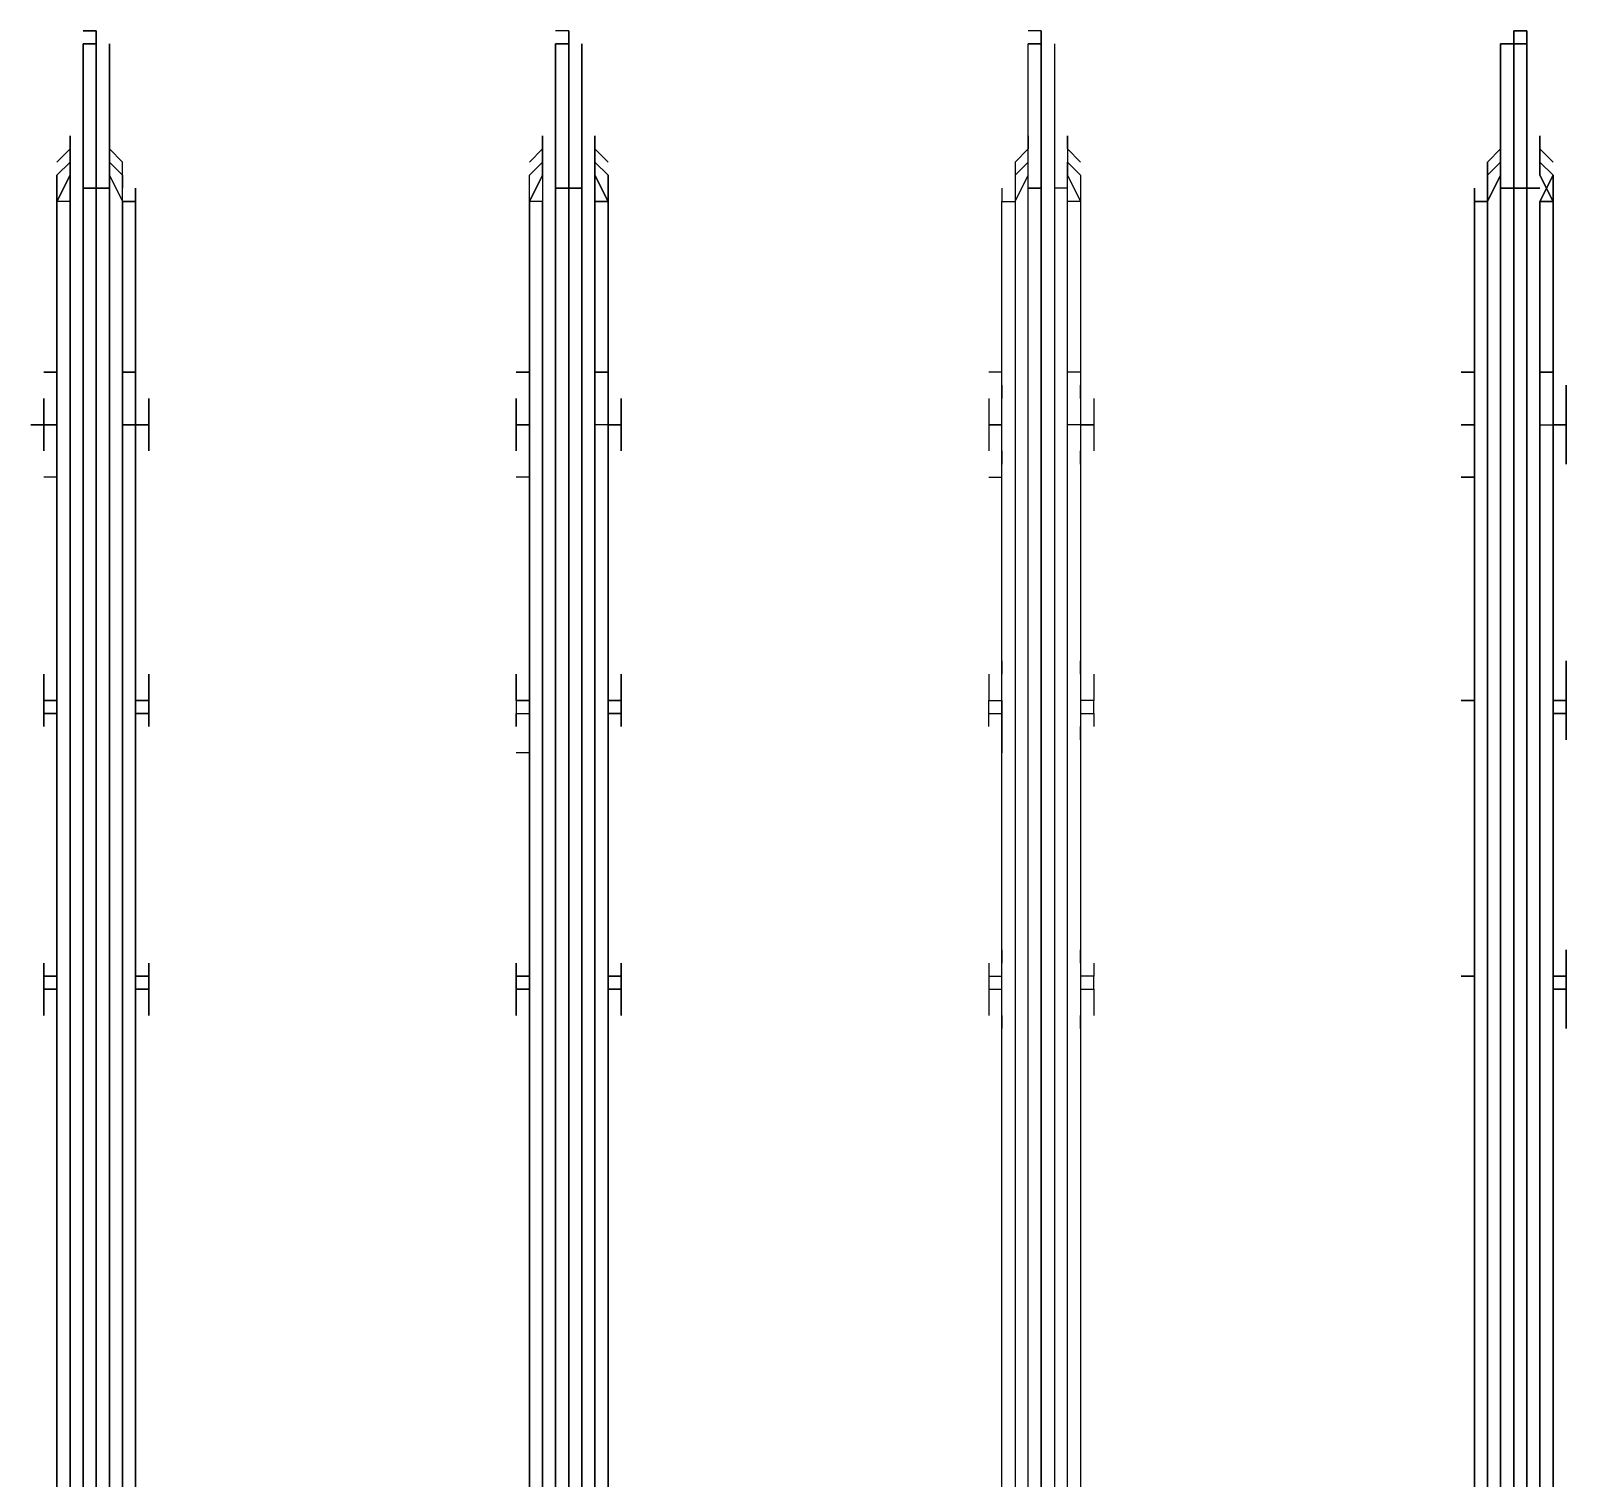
# Model space of a CAD drawing. Header units: metres. Extents: x 531759 to 532310, y 2674774 to 2675087.
# Drawn here: x 532124.0543 to 532124.2162, y 2674977.8064 to 2674977.9589 of the extents above; entities that cross this region are included whole.
import ezdxf

# ---------------------------------------------------------------- set-up
doc = ezdxf.new("R2010")
doc.units = ezdxf.units.M
doc.header["$MEASUREMENT"] = 0
doc.layers.add('IDT', color=7, linetype='Continuous')

# ---------------------------------------------------------------- blocks, each defined once
blk = doc.blocks.new('IDT')
at = {"layer": 'IDT', "color": 0, "lineweight": 25}
for p, q in [((13.89251, 9.81796), (13.89251, 10.01575)), ((13.89251, 10.01575), (13.89251, 9.81796)), ((13.89389, 9.81796), (13.89389, 10.01575)), ((13.89389, 10.01575), (13.89389, 9.81796)), ((13.89527, 10.01575), (13.89527, 9.81658)), ((13.89527, 9.81658), (13.89527, 10.01575)), ((13.89527, 9.81658), (13.89527, 10.01575)), ((13.89527, 10.01575), (13.89527, 9.81658)), ((13.89666, 10.01575), (13.89666, 9.81658)), ((13.89666, 9.81658), (13.89666, 10.01575)), ((13.89804, 9.81658), (13.89804, 10.01575)), ((13.89804, 10.01575), (13.89804, 9.81658)), ((13.89942, 9.81796), (13.89942, 10.01575)), ((13.89942, 10.01575), (13.89942, 9.81796)), ((13.9008, 10.01575), (13.9008, 9.81796)), ((13.9008, 9.81796), (13.9008, 10.01575)), ((13.9423, 9.81796), (13.9423, 10.01575)), ((13.94368, 10.01575), (13.94368, 9.81796)), ((13.94507, 9.81658), (13.94507, 10.01575)), ((13.94645, 10.01575), (13.94645, 9.81658)), ((13.94645, 9.81658), (13.94645, 10.01575)), ((13.94783, 10.01575), (13.94783, 9.81658)), ((13.94921, 9.81796), (13.94921, 10.01575)), ((13.9506, 10.01575), (13.9506, 9.81796)), ((13.99209, 9.81796), (13.99209, 10.01575)), ((13.99209, 10.01575), (13.99209, 9.81796)), ((13.99348, 9.81796), (13.99348, 10.01575)), ((13.99348, 10.01575), (13.99348, 9.81796)), ((13.99486, 9.81658), (13.99486, 10.01575)), ((13.99486, 10.01575), (13.99486, 9.81658)), ((13.99624, 10.01575), (13.99624, 9.81658)), ((13.99624, 9.81658), (13.99624, 10.01575)), ((13.99624, 10.01575), (13.99624, 9.81658)), ((13.99624, 9.81658), (13.99624, 10.01575)), ((13.99763, 9.81658), (13.99763, 10.01575)), ((13.99763, 10.01575), (13.99763, 9.81658)), ((13.99901, 9.81796), (13.99901, 10.01575)), ((13.99901, 10.01575), (13.99901, 9.81796)), ((14.00039, 10.01575), (14.00039, 9.81796)), ((14.00039, 9.81796), (14.00039, 10.01575)), ((14.04189, 9.81796), (14.04189, 10.01575)), ((14.04189, 10.01575), (14.04189, 9.81796)), ((14.04189, 9.81796), (14.04189, 10.01575)), ((14.04327, 10.01575), (14.04327, 9.81796)), ((14.04327, 9.81796), (14.04327, 10.01575)), ((14.04327, 10.01575), (14.04327, 9.81796)), ((14.04465, 9.81658), (14.04465, 10.01575)), ((14.04465, 10.01575), (14.04465, 9.81658)), ((14.04465, 9.81658), (14.04465, 10.01575)), ((14.04604, 10.01575), (14.04604, 9.81658)), ((14.04604, 9.81658), (14.04604, 10.01575)), ((14.04604, 10.01575), (14.04604, 9.81658)), ((14.04604, 9.81658), (14.04604, 10.01575)), ((14.04604, 10.01575), (14.04604, 9.81658)), ((14.04604, 9.81658), (14.04604, 10.01575)), ((14.04742, 10.01575), (14.04742, 9.81658)), ((14.04742, 9.81658), (14.04742, 10.01575)), ((14.04742, 10.01575), (14.04742, 9.81658)), ((14.0488, 9.81796), (14.0488, 10.01575)), ((14.0488, 10.01575), (14.0488, 9.81796)), ((14.0488, 9.81796), (14.0488, 10.01575)), ((14.05018, 10.01575), (14.05018, 9.81796)), ((14.05018, 9.81796), (14.05018, 10.01575)), ((14.05018, 10.01575), (14.05018, 9.81796)), ((14.04189, 9.81796), (14.04189, 10.01022)), ((14.04327, 10.01022), (14.04327, 9.81796)), ((14.04465, 9.81658), (14.04465, 10.01022)), ((14.04604, 10.01022), (14.04604, 9.81658)), ((14.04604, 9.81658), (14.04604, 10.01022)), ((14.04742, 10.01022), (14.04742, 9.81658)), ((14.0488, 10.01022), (14.0488, 9.81796)), ((14.05018, 9.81796), (14.05018, 10.01022)), ((13.89112, 9.90372), (13.89112, 9.9051)), ((13.89112, 9.9051), (13.89112, 9.90372)), ((13.89251, 9.9051), (13.89251, 9.90095)), ((13.89251, 9.89957), (13.89251, 9.9051)), ((13.9008, 9.89957), (13.9008, 9.9051)), ((13.9008, 9.9051), (13.9008, 9.90372)), ((13.9008, 9.90372), (13.9008, 9.9051)), ((13.9008, 9.9051), (13.9008, 9.90095)), ((13.9423, 9.89957), (13.9423, 9.9051)), ((13.9423, 9.9051), (13.9423, 9.90372)), ((13.9506, 9.90372), (13.9506, 9.9051)), ((13.9506, 9.9051), (13.9506, 9.90095)), ((13.99209, 9.90372), (13.99209, 9.9051)), ((13.99209, 9.9051), (13.99209, 9.90372)), ((13.99209, 9.90095), (13.99209, 9.9051)), ((13.99209, 9.9051), (13.99209, 9.90095)), ((14.00039, 9.9051), (14.00039, 9.90372)), ((14.00039, 9.90372), (14.00039, 9.9051)), ((14.00039, 9.89957), (14.00039, 9.9051)), ((14.00039, 9.9051), (14.00039, 9.90095)), ((14.04189, 9.9051), (14.04189, 9.90095)), ((14.04189, 9.89957), (14.04189, 9.9051)), ((14.04189, 9.9051), (14.04189, 9.90095)), ((14.04189, 9.90095), (14.04189, 9.9051)), ((14.04189, 9.9051), (14.04189, 9.90372)), ((14.04189, 9.90372), (14.04189, 9.9051)), ((14.04189, 9.9051), (14.04189, 9.90372)), ((14.04189, 9.90372), (14.04189, 9.9051)), ((14.05018, 9.9051), (14.05018, 9.90372)), ((14.05018, 9.90372), (14.05018, 9.9051)), ((14.05018, 9.9051), (14.05018, 9.90095)), ((14.05018, 9.90095), (14.05018, 9.9051)), ((14.05018, 9.89957), (14.05018, 9.9051)), ((14.05018, 9.9051), (14.05018, 9.90372)), ((14.05018, 9.90372), (14.05018, 9.9051)), ((14.05018, 9.9051), (14.05018, 9.90095)), ((13.89112, 9.90372), (13.89112, 9.90095)), ((13.89112, 9.90095), (13.89112, 9.90372)), ((13.9008, 9.90095), (13.9008, 9.90372)), ((13.9008, 9.90372), (13.9008, 9.90095)), ((13.94092, 9.90095), (13.94092, 9.90372)), ((13.95198, 9.90095), (13.95198, 9.90372)), ((13.99071, 9.90372), (13.99071, 9.90095)), ((13.99071, 9.90095), (13.99071, 9.90372)), ((14.00177, 9.90095), (14.00177, 9.90372)), ((14.00177, 9.90372), (14.00177, 9.90095)), ((14.0405, 9.90372), (14.0405, 9.90095)), ((14.0405, 9.90095), (14.0405, 9.90372)), ((14.0405, 9.90372), (14.0405, 9.90095)), ((14.0405, 9.90095), (14.0405, 9.90372)), ((14.05157, 9.90095), (14.05157, 9.90372)), ((14.05157, 9.90372), (14.05157, 9.90095)), ((14.05157, 9.90095), (14.05157, 9.90372)), ((14.05157, 9.90372), (14.05157, 9.90095)), ((13.89251, 9.90095), (13.89112, 9.90095)), ((13.89112, 9.90095), (13.89112, 9.89957)), ((13.89112, 9.89957), (13.89112, 9.90095)), ((13.89112, 9.90095), (13.89251, 9.90095)), ((13.89251, 9.90095), (13.89251, 9.89957)), ((13.9008, 9.90095), (13.9008, 9.89957)), ((13.9008, 9.90095), (13.9008, 9.89957)), ((13.9008, 9.89957), (13.9008, 9.90095)), ((13.9423, 9.90095), (13.94092, 9.90095)), ((13.94092, 9.90095), (13.94092, 9.89957)), ((13.9506, 9.90095), (13.9506, 9.89957)), ((13.95198, 9.90095), (13.9506, 9.90095)), ((13.95198, 9.89957), (13.95198, 9.90095)), ((13.99209, 9.90095), (13.99071, 9.90095)), ((13.99071, 9.90095), (13.99071, 9.89957)), ((13.99071, 9.89957), (13.99071, 9.90095)), ((13.99071, 9.90095), (13.99209, 9.90095)), ((13.99209, 9.89957), (13.99209, 9.90095)), ((13.99209, 9.90095), (13.99209, 9.89542)), ((14.00177, 9.90095), (14.00039, 9.90095)), ((14.00039, 9.90095), (14.00039, 9.89957)), ((14.00039, 9.90095), (14.00177, 9.90095)), ((14.00177, 9.90095), (14.00177, 9.89957)), ((14.00177, 9.89957), (14.00177, 9.90095)), ((14.04189, 9.90095), (14.0405, 9.90095)), ((14.0405, 9.90095), (14.0405, 9.89957)), ((14.0405, 9.89957), (14.0405, 9.90095)), ((14.0405, 9.90095), (14.04189, 9.90095)), ((14.0405, 9.89957), (14.0405, 9.90095)), ((14.0405, 9.90095), (14.04189, 9.90095)), ((14.0405, 9.89957), (14.0405, 9.90095)), ((14.0405, 9.90095), (14.04189, 9.90095)), ((14.04189, 9.90095), (14.04189, 9.89957)), ((14.04189, 9.90095), (14.04189, 9.89542)), ((14.04189, 9.89542), (14.04189, 9.90095)), ((14.05018, 9.90095), (14.05018, 9.89957)), ((14.05018, 9.89957), (14.05018, 9.90095)), ((14.05018, 9.90095), (14.05157, 9.90095)), ((14.05018, 9.90095), (14.05018, 9.89957)), ((14.05157, 9.90095), (14.05018, 9.90095)), ((14.05018, 9.90095), (14.05157, 9.90095)), ((14.05157, 9.90095), (14.05018, 9.90095)), ((14.05157, 9.90095), (14.05157, 9.89957)), ((14.05157, 9.89957), (14.05157, 9.90095)), ((14.05157, 9.90095), (14.05157, 9.89957)), ((14.05157, 9.89957), (14.05157, 9.90095)), ((13.89251, 9.89957), (13.89112, 9.89957)), ((13.89112, 9.89957), (13.89112, 9.89819)), ((13.89112, 9.89819), (13.89112, 9.89957)), ((13.89112, 9.89957), (13.89251, 9.89957)), ((13.89251, 9.89957), (13.89251, 9.89542)), ((13.89251, 9.89542), (13.89251, 9.89957)), ((13.9008, 9.89957), (13.9008, 9.89542)), ((13.9008, 9.89542), (13.9008, 9.89957)), ((13.9008, 9.89957), (13.90219, 9.89957)), ((13.90219, 9.89957), (13.9008, 9.89957)), ((13.9008, 9.89957), (13.9008, 9.89819)), ((13.9008, 9.89819), (13.9008, 9.89957)), ((13.9008, 9.89957), (13.90219, 9.89957)), ((13.94092, 9.89819), (13.94092, 9.89957)), ((13.94092, 9.89957), (13.9423, 9.89957)), ((13.9423, 9.89542), (13.9423, 9.89957)), ((13.9506, 9.89957), (13.9506, 9.89542)), ((13.95198, 9.89957), (13.9506, 9.89957)), ((13.95198, 9.89819), (13.95198, 9.89957)), ((13.99209, 9.89957), (13.99071, 9.89957)), ((13.99071, 9.89957), (13.99071, 9.89819)), ((13.99071, 9.89819), (13.99071, 9.89957)), ((13.99071, 9.89957), (13.99209, 9.89957)), ((13.99209, 9.89542), (13.99209, 9.89957)), ((14.00177, 9.89957), (14.00039, 9.89957)), ((14.00039, 9.89957), (14.00039, 9.89542)), ((14.00039, 9.89542), (14.00039, 9.89957)), ((14.00039, 9.89957), (14.00177, 9.89957)), ((14.00039, 9.89957), (14.00177, 9.89957)), ((14.00177, 9.89957), (14.00039, 9.89957)), ((14.00177, 9.89957), (14.00177, 9.89819)), ((14.00177, 9.89819), (14.00177, 9.89957)), ((14.04189, 9.89957), (14.0405, 9.89957)), ((14.0405, 9.89957), (14.0405, 9.89819)), ((14.0405, 9.89819), (14.0405, 9.89957)), ((14.0405, 9.89957), (14.04189, 9.89957)), ((14.04189, 9.89957), (14.0405, 9.89957)), ((14.0405, 9.89957), (14.0405, 9.89819)), ((14.0405, 9.89819), (14.0405, 9.89957)), ((14.0405, 9.89957), (14.04189, 9.89957)), ((14.04189, 9.89957), (14.04189, 9.89542)), ((14.04189, 9.89542), (14.04189, 9.89957)), ((14.05018, 9.89957), (14.05157, 9.89957)), ((14.05157, 9.89957), (14.05018, 9.89957)), ((14.05018, 9.89957), (14.05018, 9.89542)), ((14.05018, 9.89542), (14.05018, 9.89957)), ((14.05018, 9.89957), (14.05018, 9.89542)), ((14.05018, 9.89542), (14.05018, 9.89957)), ((14.05157, 9.89957), (14.05018, 9.89957)), ((14.05157, 9.89957), (14.05018, 9.89957)), ((14.05018, 9.89957), (14.05157, 9.89957)), ((14.05157, 9.89957), (14.05018, 9.89957)), ((14.05018, 9.89957), (14.05157, 9.89957)), ((14.05157, 9.89957), (14.05157, 9.89819)), ((14.05157, 9.89819), (14.05157, 9.89957)), ((14.05157, 9.89957), (14.05157, 9.89819)), ((14.05157, 9.89819), (14.05157, 9.89957)), ((13.89112, 9.89819), (13.89112, 9.8968)), ((13.89112, 9.8968), (13.89112, 9.89819)), ((13.9008, 9.89819), (13.9008, 9.8968)), ((13.9008, 9.8968), (13.9008, 9.89819)), ((13.9423, 9.89819), (13.9423, 9.8968)), ((13.9506, 9.8968), (13.9506, 9.89819)), ((13.99209, 9.8968), (13.99209, 9.89819)), ((13.99209, 9.89819), (13.99209, 9.8968)), ((14.00039, 9.89819), (14.00039, 9.8968)), ((14.00039, 9.8968), (14.00039, 9.89819)), ((14.04189, 9.8968), (14.04189, 9.89819)), ((14.04189, 9.89819), (14.04189, 9.8968)), ((14.04189, 9.8968), (14.04189, 9.89819)), ((14.04189, 9.89819), (14.04189, 9.8968)), ((14.05018, 9.89819), (14.05018, 9.8968)), ((14.05018, 9.8968), (14.05018, 9.89819)), ((14.05018, 9.89819), (14.05018, 9.8968)), ((14.05018, 9.8968), (14.05018, 9.89819)), ((13.89251, 9.87606), (13.89251, 9.87191)), ((13.89251, 9.87191), (13.89251, 9.87606)), ((13.9008, 9.87606), (13.9008, 9.87191)), ((13.9008, 9.87052), (13.9008, 9.87606)), ((13.9423, 9.87052), (13.9423, 9.87606)), ((13.9506, 9.87052), (13.9506, 9.87606)), ((13.99209, 9.87606), (13.99209, 9.87191)), ((13.99209, 9.87052), (13.99209, 9.87606)), ((14.00039, 9.87606), (14.00177, 9.87606)), ((14.00039, 9.87191), (14.00039, 9.87606)), ((14.00039, 9.87606), (14.00039, 9.87191)), ((14.04189, 9.87052), (14.04189, 9.87606)), ((14.04189, 9.87191), (14.04189, 9.87606)), ((14.04189, 9.87191), (14.04189, 9.87606)), ((14.04189, 9.87191), (14.04189, 9.87606)), ((14.05018, 9.87191), (14.05018, 9.87606)), ((14.05018, 9.87606), (14.05018, 9.87052)), ((14.05018, 9.87606), (14.05018, 9.87191)), ((14.05018, 9.87191), (14.05018, 9.87606)), ((13.89112, 9.87329), (13.89112, 9.87467)), ((13.89112, 9.87467), (13.89112, 9.87329)), ((13.89112, 9.87329), (13.89112, 9.87191)), ((13.89112, 9.87191), (13.89112, 9.87329)), ((13.9008, 9.87329), (13.9008, 9.87467)), ((13.9008, 9.87467), (13.9008, 9.87329)), ((13.9008, 9.87191), (13.9008, 9.87329)), ((13.9008, 9.87329), (13.9008, 9.87191)), ((13.94092, 9.87191), (13.94092, 9.87329)), ((13.9423, 9.87467), (13.9423, 9.87329)), ((13.9506, 9.87329), (13.9506, 9.87467)), ((13.95198, 9.87329), (13.95198, 9.87191)), ((13.99071, 9.87329), (13.99071, 9.87191)), ((13.99071, 9.87191), (13.99071, 9.87329)), ((13.99209, 9.87329), (13.99209, 9.87467)), ((13.99209, 9.87467), (13.99209, 9.87329)), ((14.00039, 9.87467), (14.00039, 9.87329)), ((14.00039, 9.87329), (14.00039, 9.87467)), ((14.00177, 9.87329), (14.00177, 9.87191)), ((14.00177, 9.87191), (14.00177, 9.87329)), ((14.0405, 9.87191), (14.0405, 9.87329)), ((14.0405, 9.87191), (14.0405, 9.87329)), ((14.0405, 9.87329), (14.0405, 9.87191)), ((14.0405, 9.87191), (14.0405, 9.87329)), ((14.04189, 9.87329), (14.04189, 9.87467)), ((14.04189, 9.87467), (14.04189, 9.87329)), ((14.04189, 9.87329), (14.04189, 9.87467)), ((14.04189, 9.87467), (14.04189, 9.87329)), ((14.05018, 9.87467), (14.05018, 9.87329)), ((14.05018, 9.87329), (14.05018, 9.87467)), ((14.05018, 9.87467), (14.05018, 9.87329)), ((14.05018, 9.87329), (14.05018, 9.87467)), ((14.05157, 9.87191), (14.05157, 9.87329)), ((14.05157, 9.87329), (14.05157, 9.87191)), ((14.05157, 9.87191), (14.05157, 9.87329)), ((14.05157, 9.87329), (14.05157, 9.87191)), ((13.89251, 9.87191), (13.89112, 9.87191)), ((13.89112, 9.87191), (13.89112, 9.87052)), ((13.89112, 9.87052), (13.89112, 9.87191)), ((13.89112, 9.87191), (13.89251, 9.87191)), ((13.89251, 9.87052), (13.89251, 9.87191)), ((13.89251, 9.87191), (13.89251, 9.87052)), ((13.9008, 9.87191), (13.9008, 9.87052)), ((13.9008, 9.87052), (13.9008, 9.87191)), ((13.9008, 9.87191), (13.9008, 9.87052)), ((13.9423, 9.87191), (13.94092, 9.87191)), ((13.94092, 9.87191), (13.94092, 9.87052)), ((13.95198, 9.87191), (13.9506, 9.87191)), ((13.95198, 9.87191), (13.95198, 9.87052)), ((13.99209, 9.87191), (13.99071, 9.87191)), ((13.99071, 9.87191), (13.99071, 9.87052)), ((13.99071, 9.87052), (13.99071, 9.87191)), ((13.99071, 9.87191), (13.99209, 9.87191)), ((13.99209, 9.87191), (13.99209, 9.87052)), ((14.00177, 9.87191), (14.00039, 9.87191)), ((14.00039, 9.87191), (14.00039, 9.87052)), ((14.00177, 9.87191), (14.00039, 9.87191)), ((14.00039, 9.87191), (14.00039, 9.87052)), ((14.00177, 9.87052), (14.00177, 9.87191)), ((14.00177, 9.87052), (14.00177, 9.87191)), ((14.04189, 9.87191), (14.0405, 9.87191)), ((14.0405, 9.87191), (14.04189, 9.87191)), ((14.04189, 9.87191), (14.0405, 9.87191)), ((14.0405, 9.87191), (14.0405, 9.87052)), ((14.0405, 9.87052), (14.0405, 9.87191)), ((14.0405, 9.87191), (14.0405, 9.87052)), ((14.0405, 9.87052), (14.0405, 9.87191)), ((14.04189, 9.87191), (14.0405, 9.87191)), ((14.04189, 9.87191), (14.04189, 9.87052)), ((14.04189, 9.87052), (14.04189, 9.87191)), ((14.04189, 9.87052), (14.04189, 9.87191)), ((14.05018, 9.87052), (14.05018, 9.87191)), ((14.05018, 9.87052), (14.05018, 9.87191)), ((14.05018, 9.87191), (14.05157, 9.87191)), ((14.05157, 9.87191), (14.05018, 9.87191)), ((14.05018, 9.87191), (14.05157, 9.87191)), ((14.05157, 9.87191), (14.05018, 9.87191)), ((14.05018, 9.87191), (14.05018, 9.87052)), ((14.05157, 9.87052), (14.05157, 9.87191)), ((14.05157, 9.87191), (14.05157, 9.87052)), ((14.05157, 9.87191), (14.05157, 9.87052)), ((14.05157, 9.87052), (14.05157, 9.87191)), ((13.89251, 9.87052), (13.89112, 9.87052)), ((13.89112, 9.87052), (13.89112, 9.86776)), ((13.89112, 9.86776), (13.89112, 9.87052)), ((13.89112, 9.87052), (13.89251, 9.87052)), ((13.89251, 9.87052), (13.89251, 9.86637)), ((13.89251, 9.86637), (13.89251, 9.87052)), ((13.9008, 9.87052), (13.90219, 9.87052)), ((13.90219, 9.87052), (13.9008, 9.87052)), ((13.9008, 9.87052), (13.90219, 9.87052)), ((13.90219, 9.87052), (13.9008, 9.87052)), ((13.9008, 9.87052), (13.9008, 9.86637)), ((13.9008, 9.86637), (13.9008, 9.87052)), ((13.9008, 9.87052), (13.9008, 9.86776)), ((13.9008, 9.86776), (13.9008, 9.87052)), ((13.94092, 9.86776), (13.94092, 9.87052)), ((13.94092, 9.87052), (13.9423, 9.87052)), ((13.9423, 9.86637), (13.9423, 9.87052)), ((13.95198, 9.87052), (13.9506, 9.87052)), ((13.9506, 9.87052), (13.9506, 9.86637)), ((13.95198, 9.87052), (13.9506, 9.87052)), ((13.95198, 9.86776), (13.95198, 9.87052)), ((13.99209, 9.87052), (13.99071, 9.87052)), ((13.99071, 9.87052), (13.99071, 9.86776)), ((13.99071, 9.86776), (13.99071, 9.87052)), ((13.99071, 9.87052), (13.99209, 9.87052)), ((13.99209, 9.87052), (13.99209, 9.86637)), ((13.99209, 9.86637), (13.99209, 9.87052)), ((14.00177, 9.87052), (14.00039, 9.87052)), ((14.00039, 9.87052), (14.00177, 9.87052)), ((14.00039, 9.86637), (14.00039, 9.87052)), ((14.00039, 9.87052), (14.00177, 9.87052)), ((14.00039, 9.87052), (14.00177, 9.87052)), ((14.00039, 9.87052), (14.00039, 9.86637)), ((14.00177, 9.87052), (14.00177, 9.86776)), ((14.00177, 9.86776), (14.00177, 9.87052)), ((14.04189, 9.87052), (14.0405, 9.87052)), ((14.0405, 9.87052), (14.0405, 9.86776)), ((14.0405, 9.86776), (14.0405, 9.87052)), ((14.0405, 9.87052), (14.04189, 9.87052)), ((14.04189, 9.87052), (14.0405, 9.87052)), ((14.0405, 9.87052), (14.0405, 9.86776)), ((14.0405, 9.86776), (14.0405, 9.87052)), ((14.0405, 9.87052), (14.04189, 9.87052)), ((14.04189, 9.87052), (14.04189, 9.86637)), ((14.04189, 9.86637), (14.04189, 9.87052)), ((14.04189, 9.86637), (14.04189, 9.87052)), ((14.04189, 9.86637), (14.04189, 9.87052)), ((14.05157, 9.87052), (14.05018, 9.87052)), ((14.05018, 9.87052), (14.05018, 9.86637)), ((14.05018, 9.86637), (14.05018, 9.87052)), ((14.05018, 9.87052), (14.05157, 9.87052)), ((14.05157, 9.87052), (14.05018, 9.87052)), ((14.05157, 9.87052), (14.05018, 9.87052)), ((14.05157, 9.87052), (14.05018, 9.87052)), ((14.05018, 9.87052), (14.05157, 9.87052)), ((14.05018, 9.87052), (14.05018, 9.86637)), ((14.05018, 9.86637), (14.05018, 9.87052)), ((14.05018, 9.87052), (14.05157, 9.87052)), ((14.05157, 9.87052), (14.05157, 9.86776)), ((14.05157, 9.86776), (14.05157, 9.87052)), ((14.05157, 9.87052), (14.05157, 9.86776)), ((14.05157, 9.86776), (14.05157, 9.87052)), ((13.89112, 9.86776), (13.89112, 9.86637)), ((13.89112, 9.86637), (13.89112, 9.86776)), ((13.9008, 9.86637), (13.9008, 9.86776)), ((13.9008, 9.86776), (13.9008, 9.86637)), ((13.9423, 9.86776), (13.9423, 9.86637)), ((13.9506, 9.86637), (13.9506, 9.86776)), ((13.99209, 9.86637), (13.99209, 9.86776)), ((13.99209, 9.86776), (13.99209, 9.86637)), ((14.00039, 9.86637), (14.00039, 9.86776)), ((14.00039, 9.86776), (14.00039, 9.86637)), ((14.04189, 9.86637), (14.04189, 9.86776)), ((14.04189, 9.86776), (14.04189, 9.86637)), ((14.04189, 9.86776), (14.04189, 9.86637)), ((14.04189, 9.86776), (14.04189, 9.86637)), ((14.05018, 9.86637), (14.05018, 9.86776)), ((14.05018, 9.86776), (14.05018, 9.86637)), ((14.05018, 9.86637), (14.05018, 9.86776)), ((14.05018, 9.86776), (14.05018, 9.86637)), ((13.89251, 9.84701), (13.89251, 9.83733)), ((13.89251, 9.84148), (13.89251, 9.84701)), ((13.90219, 9.84701), (13.9008, 9.84701)), ((13.9008, 9.84701), (13.9008, 9.84148)), ((13.9008, 9.84148), (13.9008, 9.84701)), ((13.9008, 9.84701), (13.90219, 9.84701)), ((13.9423, 9.84148), (13.9423, 9.84701)), ((13.95198, 9.84701), (13.9506, 9.84701)), ((13.9506, 9.84701), (13.9506, 9.84148)), ((13.99209, 9.83733), (13.99209, 9.84701)), ((13.99209, 9.84701), (13.99209, 9.83733)), ((14.00039, 9.84148), (14.00039, 9.84701)), ((14.00039, 9.84701), (14.00039, 9.84148)), ((14.00039, 9.84701), (14.00177, 9.84701)), ((14.04189, 9.84148), (14.04189, 9.84701)), ((14.04189, 9.84701), (14.04189, 9.83733)), ((14.04189, 9.83733), (14.04189, 9.84701)), ((14.04189, 9.84701), (14.04189, 9.84148)), ((14.05018, 9.84148), (14.05018, 9.84701)), ((14.05018, 9.84701), (14.05018, 9.84148)), ((14.05018, 9.84148), (14.05018, 9.84701)), ((14.05018, 9.84701), (14.05018, 9.84148)), ((14.05018, 9.84701), (14.05157, 9.84701)), ((13.89112, 9.84424), (13.89112, 9.84563)), ((13.89112, 9.84563), (13.89112, 9.84424)), ((13.89112, 9.84148), (13.89112, 9.84424)), ((13.89112, 9.84424), (13.89112, 9.84148)), ((13.9008, 9.84563), (13.9008, 9.84424)), ((13.9008, 9.84424), (13.9008, 9.84563)), ((13.9008, 9.84424), (13.9008, 9.84148)), ((13.9008, 9.84148), (13.9008, 9.84424)), ((13.94092, 9.84148), (13.94092, 9.84424)), ((13.9423, 9.84563), (13.9423, 9.84424)), ((13.9506, 9.84424), (13.9506, 9.84563)), ((13.95198, 9.84148), (13.95198, 9.84424)), ((13.99071, 9.84148), (13.99071, 9.84424)), ((13.99071, 9.84424), (13.99071, 9.84148)), ((13.99209, 9.84424), (13.99209, 9.84563)), ((13.99209, 9.84563), (13.99209, 9.84424)), ((14.00039, 9.84563), (14.00039, 9.84424)), ((14.00039, 9.84424), (14.00039, 9.84563)), ((14.00177, 9.84148), (14.00177, 9.84424)), ((14.00177, 9.84424), (14.00177, 9.84148)), ((14.0405, 9.84148), (14.0405, 9.84424)), ((14.0405, 9.84424), (14.0405, 9.84148)), ((14.0405, 9.84148), (14.0405, 9.84424)), ((14.0405, 9.84424), (14.0405, 9.84148)), ((14.04189, 9.84424), (14.04189, 9.84563)), ((14.04189, 9.84563), (14.04189, 9.84424)), ((14.04189, 9.84424), (14.04189, 9.84563)), ((14.04189, 9.84563), (14.04189, 9.84424)), ((14.05018, 9.84563), (14.05018, 9.84424)), ((14.05018, 9.84424), (14.05018, 9.84563)), ((14.05018, 9.84563), (14.05018, 9.84424)), ((14.05018, 9.84424), (14.05018, 9.84563)), ((14.05157, 9.84148), (14.05157, 9.84424)), ((14.05157, 9.84424), (14.05157, 9.84148)), ((14.05157, 9.84148), (14.05157, 9.84424)), ((14.05157, 9.84424), (14.05157, 9.84148)), ((13.89251, 9.84148), (13.89112, 9.84148)), ((13.89112, 9.84148), (13.89251, 9.84148)), ((13.89251, 9.84148), (13.89112, 9.84148)), ((13.89112, 9.84148), (13.89112, 9.83871)), ((13.89112, 9.83871), (13.89112, 9.84148)), ((13.89112, 9.84148), (13.89251, 9.84148)), ((13.89251, 9.84148), (13.89112, 9.84148)), ((13.89251, 9.83733), (13.89251, 9.84148)), ((13.89389, 9.84148), (13.89251, 9.84148)), ((13.90219, 9.84148), (13.9008, 9.84148)), ((13.9008, 9.84148), (13.90219, 9.84148)), ((13.9008, 9.84148), (13.90219, 9.84148)), ((13.90219, 9.84148), (13.9008, 9.84148)), ((13.9008, 9.84148), (13.9008, 9.83871)), ((13.9008, 9.83871), (13.9008, 9.84148)), ((13.9008, 9.84148), (13.90219, 9.84148)), ((13.90219, 9.84148), (13.9008, 9.84148)), ((13.9008, 9.84148), (13.9008, 9.83733)), ((13.9008, 9.83733), (13.9008, 9.84148)), ((13.94092, 9.83871), (13.94092, 9.84148)), ((13.94092, 9.84148), (13.9423, 9.84148)), ((13.9423, 9.84148), (13.94092, 9.84148)), ((13.9423, 9.83733), (13.9423, 9.84148)), ((13.9423, 9.84148), (13.94368, 9.84148)), ((13.95198, 9.84148), (13.9506, 9.84148)), ((13.9506, 9.84148), (13.95198, 9.84148)), ((13.95198, 9.84148), (13.9506, 9.84148)), ((13.9506, 9.84148), (13.9506, 9.83733)), ((13.9506, 9.84148), (13.95198, 9.84148)), ((13.95198, 9.83871), (13.95198, 9.84148)), ((13.99071, 9.84148), (13.99209, 9.84148)), ((13.99209, 9.84148), (13.99071, 9.84148)), ((13.99071, 9.84148), (13.99209, 9.84148)), ((13.99209, 9.84148), (13.99071, 9.84148)), ((13.99071, 9.84148), (13.99071, 9.83871)), ((13.99071, 9.83871), (13.99071, 9.84148)), ((13.99071, 9.84148), (13.99209, 9.84148)), ((13.99209, 9.84148), (13.99348, 9.84148)), ((14.00039, 9.83733), (14.00039, 9.84148)), ((14.00039, 9.84148), (14.00177, 9.84148)), ((14.00177, 9.84148), (14.00039, 9.84148)), ((14.00039, 9.84148), (14.00039, 9.83733)), ((14.00177, 9.84148), (14.00039, 9.84148)), ((14.00039, 9.84148), (14.00177, 9.84148)), ((14.00177, 9.84148), (14.00039, 9.84148)), ((14.00039, 9.84148), (14.00177, 9.84148)), ((14.00039, 9.84148), (14.00177, 9.84148)), ((14.00177, 9.84148), (14.00177, 9.83871)), ((14.00177, 9.83871), (14.00177, 9.84148)), ((14.04189, 9.84148), (14.0405, 9.84148)), ((14.0405, 9.84148), (14.0405, 9.83871)), ((14.0405, 9.83871), (14.0405, 9.84148)), ((14.0405, 9.84148), (14.04189, 9.84148)), ((14.04189, 9.84148), (14.0405, 9.84148)), ((14.0405, 9.84148), (14.0405, 9.83871)), ((14.0405, 9.83871), (14.0405, 9.84148)), ((14.0405, 9.84148), (14.04189, 9.84148)), ((14.04189, 9.84148), (14.0405, 9.84148)), ((14.0405, 9.84148), (14.04189, 9.84148)), ((14.04189, 9.84148), (14.0405, 9.84148)), ((14.0405, 9.84148), (14.04189, 9.84148)), ((14.04189, 9.84148), (14.0405, 9.84148)), ((14.04189, 9.83733), (14.04189, 9.84148)), ((14.04189, 9.84148), (14.04189, 9.83733)), ((14.04189, 9.84148), (14.04327, 9.84148)), ((14.04327, 9.84148), (14.04189, 9.84148)), ((14.04189, 9.84148), (14.04327, 9.84148)), ((14.04327, 9.84148), (14.04189, 9.84148)), ((14.05157, 9.84148), (14.05018, 9.84148)), ((14.05018, 9.84148), (14.05018, 9.83733)), ((14.05018, 9.83733), (14.05018, 9.84148)), ((14.05018, 9.84148), (14.05157, 9.84148)), ((14.05018, 9.83733), (14.05018, 9.84148)), ((14.05018, 9.84148), (14.05157, 9.84148)), ((14.05157, 9.84148), (14.05018, 9.84148)), ((14.05018, 9.84148), (14.05157, 9.84148)), ((14.05157, 9.84148), (14.05018, 9.84148)), ((14.05018, 9.84148), (14.05157, 9.84148)), ((14.05157, 9.84148), (14.05018, 9.84148)), ((14.05018, 9.84148), (14.05157, 9.84148)), ((14.05157, 9.84148), (14.05018, 9.84148)), ((14.05018, 9.84148), (14.05018, 9.83733)), ((14.05157, 9.84148), (14.05018, 9.84148)), ((14.05018, 9.84148), (14.05157, 9.84148)), ((14.05018, 9.84148), (14.05157, 9.84148)), ((14.05295, 9.84148), (14.05157, 9.84148)), ((14.05157, 9.84148), (14.05295, 9.84148)), ((14.05157, 9.84148), (14.05157, 9.83871)), ((14.05157, 9.83871), (14.05157, 9.84148)), ((14.05157, 9.84148), (14.05157, 9.83871)), ((14.05157, 9.83871), (14.05157, 9.84148)), ((13.89112, 9.83733), (13.89112, 9.83871)), ((13.89112, 9.83871), (13.89112, 9.83733)), ((13.9008, 9.83733), (13.9008, 9.83871)), ((13.9008, 9.83871), (13.9008, 9.83733)), ((13.9423, 9.83871), (13.9423, 9.83733)), ((13.9506, 9.83733), (13.9506, 9.83871)), ((13.99209, 9.83733), (13.99209, 9.83871)), ((13.99209, 9.83871), (13.99209, 9.83733)), ((14.00039, 9.83871), (14.00039, 9.83733)), ((14.00039, 9.83733), (14.00039, 9.83871)), ((14.04189, 9.83733), (14.04189, 9.83871)), ((14.04189, 9.83871), (14.04189, 9.83733)), ((14.04189, 9.83733), (14.04189, 9.83871)), ((14.04189, 9.83871), (14.04189, 9.83733)), ((14.05018, 9.83733), (14.05018, 9.83871)), ((14.05018, 9.83871), (14.05018, 9.83733)), ((14.05018, 9.83871), (14.05018, 9.83733)), ((14.05018, 9.83733), (14.05018, 9.83871)), ((13.89389, 9.83594), (13.89251, 9.83594)), ((13.89251, 9.83594), (13.89389, 9.83594)), ((13.90219, 9.83594), (13.9008, 9.83594)), ((13.9008, 9.83594), (13.90219, 9.83594)), ((13.9423, 9.83594), (13.94368, 9.83594)), ((13.9506, 9.83594), (13.95198, 9.83594)), ((13.99348, 9.83594), (13.99209, 9.83594)), ((13.99209, 9.83594), (13.99348, 9.83594)), ((14.00177, 9.83594), (14.00039, 9.83594)), ((14.00039, 9.83594), (14.00177, 9.83594)), ((14.04327, 9.83594), (14.04189, 9.83594)), ((14.04189, 9.83594), (14.04327, 9.83594)), ((14.04327, 9.83594), (14.04189, 9.83594)), ((14.04189, 9.83594), (14.04327, 9.83594)), ((14.05157, 9.83594), (14.05018, 9.83594)), ((14.05018, 9.83594), (14.05157, 9.83594)), ((14.05157, 9.83594), (14.05018, 9.83594)), ((14.05018, 9.83594), (14.05157, 9.83594)), ((13.89251, 9.8152), (13.89389, 9.81796)), ((13.89389, 9.81796), (13.89251, 9.81796)), ((13.89251, 9.81796), (13.89389, 9.8152)), ((13.89389, 9.8152), (13.89251, 9.81796)), ((13.89251, 9.81796), (13.89389, 9.81796)), ((13.89389, 9.81796), (13.89251, 9.8152)), ((13.89251, 9.81796), (13.89251, 9.81658)), ((13.89251, 9.81658), (13.89251, 9.81796)), ((13.89251, 9.8152), (13.89251, 9.81658)), ((13.89251, 9.81658), (13.89251, 9.8152)), ((13.89527, 9.81658), (13.89389, 9.81658)), ((13.89389, 9.81658), (13.89527, 9.81658)), ((13.89527, 9.79998), (13.89527, 9.81658)), ((13.89527, 9.81658), (13.89666, 9.81658)), ((13.89527, 9.80137), (13.89527, 9.81658)), ((13.89527, 9.81658), (13.89527, 9.80137)), ((13.89666, 9.81658), (13.89527, 9.81658)), ((13.89527, 9.81658), (13.89527, 9.79998)), ((13.89666, 9.81658), (13.89666, 9.79998)), ((13.89804, 9.81658), (13.89666, 9.81658)), ((13.89666, 9.79998), (13.89666, 9.81658)), ((13.89666, 9.81658), (13.89804, 9.81658)), ((13.89942, 9.81796), (13.89804, 9.8152)), ((13.89804, 9.8152), (13.89942, 9.81796)), ((13.89804, 9.80137), (13.89804, 9.81658)), ((13.89804, 9.81658), (13.89804, 9.80137)), ((13.9008, 9.81796), (13.89942, 9.81796)), ((13.89942, 9.81796), (13.9008, 9.81796)), ((13.89942, 9.81381), (13.89942, 9.81796)), ((13.89942, 9.81796), (13.89942, 9.81381)), ((13.89942, 9.81658), (13.89942, 9.8152)), ((13.89942, 9.8152), (13.89942, 9.81658)), ((13.9008, 9.81796), (13.9008, 9.81658)), ((13.9008, 9.81658), (13.9008, 9.81796)), ((13.94368, 9.8152), (13.9423, 9.81796)), ((13.9423, 9.81796), (13.94368, 9.81796)), ((13.9423, 9.81658), (13.9423, 9.81796)), ((13.9423, 9.8152), (13.9423, 9.81658)), ((13.94368, 9.81796), (13.94368, 9.81381)), ((13.94368, 9.81658), (13.94507, 9.81658)), ((13.94507, 9.80137), (13.94507, 9.81658)), ((13.94783, 9.81658), (13.94645, 9.81658)), ((13.94645, 9.81658), (13.94783, 9.81658)), ((13.94645, 9.81658), (13.94645, 9.79998)), ((13.94645, 9.79998), (13.94645, 9.81658)), ((13.94921, 9.81796), (13.94783, 9.8152)), ((13.94783, 9.81658), (13.94783, 9.80137)), ((13.9506, 9.81796), (13.94921, 9.81796)), ((13.94921, 9.81381), (13.94921, 9.81796)), ((13.94921, 9.8152), (13.94921, 9.81658)), ((13.9506, 9.81658), (13.9506, 9.81796)), ((13.99348, 9.81796), (13.99209, 9.81796)), ((13.99209, 9.81796), (13.99348, 9.8152)), ((13.99348, 9.8152), (13.99209, 9.81796)), ((13.99209, 9.81796), (13.99348, 9.81796)), ((13.99209, 9.81796), (13.99209, 9.81658)), ((13.99209, 9.81658), (13.99209, 9.81796)), ((13.99209, 9.8152), (13.99209, 9.81658)), ((13.99209, 9.81658), (13.99209, 9.8152)), ((13.99348, 9.81381), (13.99348, 9.81796)), ((13.99348, 9.81796), (13.99348, 9.81381)), ((13.99486, 9.81658), (13.99486, 9.80137)), ((13.99486, 9.80137), (13.99486, 9.81658)), ((13.99624, 9.81658), (13.99486, 9.81658)), ((13.99486, 9.81658), (13.99624, 9.81658)), ((13.99624, 9.79998), (13.99624, 9.81658)), ((13.99624, 9.81658), (13.99624, 9.79998)), ((13.99624, 9.79998), (13.99624, 9.81658)), ((13.99624, 9.81658), (13.99763, 9.81658)), ((13.99763, 9.81658), (13.99624, 9.81658)), ((13.99624, 9.81658), (13.99763, 9.81658)), ((13.99763, 9.81658), (13.99624, 9.81658)), ((13.99624, 9.81658), (13.99624, 9.79998)), ((13.99763, 9.81658), (13.99763, 9.80137)), ((13.99763, 9.80137), (13.99763, 9.81658)), ((14.00039, 9.81796), (13.99901, 9.8152)), ((13.99901, 9.8152), (14.00039, 9.81796)), ((13.99901, 9.81381), (13.99901, 9.81796)), ((13.99901, 9.81796), (14.00039, 9.81796)), ((13.99901, 9.81381), (13.99901, 9.81796)), ((13.99901, 9.81796), (14.00039, 9.81796)), ((14.00039, 9.81796), (14.00039, 9.81658)), ((14.00039, 9.81796), (14.00039, 9.81658)), ((14.00039, 9.81658), (14.00039, 9.8152)), ((14.00039, 9.81658), (14.00039, 9.8152)), ((14.04327, 9.81796), (14.04189, 9.81796)), ((14.04327, 9.81796), (14.04189, 9.81796)), ((14.04189, 9.81796), (14.04189, 9.81658)), ((14.04189, 9.81658), (14.04189, 9.81796)), ((14.04189, 9.81796), (14.04327, 9.81796)), ((14.04327, 9.81796), (14.04189, 9.81796)), ((14.04189, 9.81796), (14.04189, 9.81658)), ((14.04189, 9.81658), (14.04189, 9.81796)), ((14.04327, 9.81796), (14.04327, 9.81381)), ((14.04465, 9.8152), (14.04327, 9.81796)), ((14.04327, 9.81796), (14.04327, 9.81381)), ((14.04465, 9.8152), (14.04327, 9.81796)), ((14.04327, 9.81796), (14.04327, 9.81381)), ((14.04465, 9.8152), (14.04327, 9.81796)), ((14.04327, 9.81796), (14.04327, 9.81381)), ((14.04465, 9.8152), (14.04327, 9.81796)), ((14.04327, 9.8152), (14.04327, 9.81658)), ((14.04327, 9.81658), (14.04327, 9.8152)), ((14.04327, 9.8152), (14.04327, 9.81658)), ((14.04327, 9.81658), (14.04327, 9.8152)), ((14.04604, 9.81658), (14.04465, 9.81658)), ((14.04465, 9.81658), (14.04465, 9.80137)), ((14.04465, 9.80137), (14.04465, 9.81658)), ((14.04604, 9.81658), (14.04465, 9.81658)), ((14.04465, 9.81658), (14.04465, 9.80137)), ((14.04465, 9.80137), (14.04465, 9.81658)), ((14.04465, 9.81658), (14.04604, 9.81658)), ((14.04465, 9.81658), (14.04604, 9.81658)), ((14.04742, 9.81658), (14.04604, 9.81658)), ((14.04604, 9.81658), (14.04604, 9.79998)), ((14.04604, 9.79998), (14.04604, 9.81658)), ((14.04604, 9.81658), (14.04742, 9.81658)), ((14.04742, 9.81658), (14.04604, 9.81658)), ((14.04604, 9.81658), (14.04742, 9.81658)), ((14.04742, 9.81658), (14.04604, 9.81658)), ((14.04604, 9.81658), (14.04742, 9.81658)), ((14.04742, 9.81658), (14.04604, 9.81658)), ((14.04604, 9.79998), (14.04604, 9.81658)), ((14.04604, 9.81658), (14.04604, 9.79998)), ((14.04742, 9.81658), (14.04604, 9.81658)), ((14.04604, 9.81658), (14.04604, 9.79998)), ((14.04604, 9.79998), (14.04604, 9.81658)), ((14.04604, 9.79998), (14.04604, 9.81658)), ((14.04604, 9.81658), (14.04604, 9.79998)), ((14.04742, 9.81658), (14.04742, 9.80137)), ((14.04742, 9.80137), (14.04742, 9.81658)), ((14.04742, 9.81658), (14.04742, 9.80137)), ((14.04742, 9.80137), (14.04742, 9.81658)), ((14.0488, 9.81381), (14.0488, 9.81796)), ((14.0488, 9.81796), (14.05018, 9.81796)), ((14.05018, 9.81796), (14.0488, 9.8152)), ((14.0488, 9.8152), (14.05018, 9.81796)), ((14.0488, 9.81796), (14.05018, 9.81796)), ((14.0488, 9.81796), (14.0488, 9.81381)), ((14.05018, 9.81796), (14.0488, 9.8152)), ((14.0488, 9.81796), (14.05018, 9.81796)), ((14.0488, 9.81796), (14.0488, 9.81381)), ((14.05018, 9.81796), (14.0488, 9.8152)), ((14.0488, 9.81796), (14.05018, 9.81796)), ((14.0488, 9.81796), (14.0488, 9.81381)), ((14.05018, 9.81796), (14.05018, 9.81658)), ((14.05018, 9.81658), (14.05018, 9.81796)), ((14.05018, 9.81658), (14.05018, 9.81796)), ((14.05018, 9.81658), (14.05018, 9.81796)), ((14.05018, 9.81658), (14.05018, 9.8152)), ((14.05018, 9.8152), (14.05018, 9.81658)), ((14.05018, 9.8152), (14.05018, 9.81658)), ((14.05018, 9.8152), (14.05018, 9.81658)), ((13.89389, 9.81381), (13.89251, 9.8152)), ((13.89251, 9.8152), (13.89389, 9.81381)), ((13.89389, 9.81381), (13.89251, 9.8152)), ((13.89251, 9.8152), (13.89389, 9.81381)), ((13.89389, 9.8152), (13.89389, 9.81105)), ((13.89389, 9.81105), (13.89389, 9.8152)), ((13.89804, 9.8152), (13.89804, 9.81105)), ((13.89804, 9.81105), (13.89804, 9.8152)), ((13.89942, 9.8152), (13.89804, 9.81381)), ((13.89804, 9.81381), (13.89942, 9.8152)), ((13.94368, 9.81381), (13.9423, 9.8152)), ((13.94368, 9.81105), (13.94368, 9.8152)), ((13.94783, 9.8152), (13.94783, 9.81105)), ((13.94783, 9.81381), (13.94921, 9.8152)), ((13.99348, 9.81381), (13.99209, 9.8152)), ((13.99209, 9.8152), (13.99348, 9.81381)), ((13.99348, 9.8152), (13.99348, 9.81105)), ((13.99348, 9.81105), (13.99348, 9.8152)), ((13.99901, 9.8152), (13.99901, 9.81105)), ((13.99901, 9.81105), (13.99901, 9.8152)), ((14.00039, 9.8152), (13.99901, 9.81381)), ((14.00039, 9.8152), (13.99901, 9.81381)), ((14.04465, 9.81381), (14.04327, 9.8152)), ((14.04327, 9.8152), (14.04465, 9.81381)), ((14.04465, 9.81381), (14.04327, 9.8152)), ((14.04327, 9.8152), (14.04465, 9.81381)), ((14.04465, 9.81105), (14.04465, 9.8152)), ((14.04465, 9.81105), (14.04465, 9.8152)), ((14.04465, 9.81105), (14.04465, 9.8152)), ((14.04465, 9.81105), (14.04465, 9.8152)), ((14.05018, 9.8152), (14.0488, 9.81381)), ((14.0488, 9.8152), (14.0488, 9.81105)), ((14.0488, 9.81105), (14.0488, 9.8152)), ((14.0488, 9.81381), (14.05018, 9.8152)), ((14.0488, 9.8152), (14.0488, 9.81105)), ((14.0488, 9.81381), (14.05018, 9.8152)), ((14.0488, 9.8152), (14.0488, 9.81105)), ((14.0488, 9.81381), (14.05018, 9.8152)), ((13.89389, 9.81243), (13.89251, 9.81381)), ((13.89251, 9.81381), (13.89389, 9.81243)), ((13.89804, 9.81243), (13.89942, 9.81381)), ((13.89942, 9.81381), (13.89804, 9.81243)), ((13.9423, 9.81381), (13.94368, 9.81243)), ((13.94783, 9.81243), (13.94921, 9.81381)), ((13.99348, 9.81243), (13.99209, 9.81381)), ((13.99209, 9.81381), (13.99348, 9.81243)), ((13.99901, 9.81243), (14.00039, 9.81381)), ((14.00039, 9.81381), (13.99901, 9.81243)), ((14.04327, 9.81381), (14.04465, 9.81243)), ((14.04327, 9.81381), (14.04465, 9.81243)), ((14.04327, 9.81381), (14.04465, 9.81243)), ((14.04327, 9.81381), (14.04465, 9.81243)), ((14.0488, 9.81243), (14.05018, 9.81381)), ((14.05018, 9.81381), (14.0488, 9.81243)), ((14.0488, 9.81243), (14.05018, 9.81381)), ((14.05018, 9.81381), (14.0488, 9.81243)), ((13.89389, 9.81105), (13.89389, 9.81243)), ((13.89389, 9.81243), (13.89389, 9.81105)), ((13.89804, 9.81105), (13.89804, 9.81243)), ((13.89804, 9.81243), (13.89804, 9.81105)), ((13.94368, 9.81243), (13.94368, 9.81105)), ((13.94783, 9.81105), (13.94783, 9.81243)), ((13.99348, 9.81105), (13.99348, 9.81243)), ((13.99348, 9.81243), (13.99348, 9.81105)), ((13.99901, 9.81105), (13.99901, 9.81243)), ((13.99901, 9.81243), (13.99901, 9.81105)), ((14.04465, 9.81243), (14.04465, 9.81105)), ((14.04465, 9.81243), (14.04465, 9.81105)), ((14.04465, 9.81243), (14.04465, 9.81105)), ((14.04465, 9.81243), (14.04465, 9.81105)), ((14.0488, 9.81105), (14.0488, 9.81243)), ((14.0488, 9.81243), (14.0488, 9.81105)), ((14.0488, 9.81105), (14.0488, 9.81243)), ((14.0488, 9.81243), (14.0488, 9.81105)), ((13.89666, 9.80137), (13.89527, 9.80137)), ((13.89527, 9.80137), (13.89666, 9.80137)), ((13.89804, 9.80137), (13.89666, 9.80137)), ((13.89666, 9.80137), (13.89804, 9.80137)), ((13.94783, 9.80137), (13.94645, 9.80137)), ((13.94645, 9.80137), (13.94783, 9.80137)), ((13.99763, 9.80137), (13.99624, 9.80137)), ((13.99624, 9.80137), (13.99763, 9.80137)), ((13.99763, 9.80137), (13.99624, 9.80137)), ((13.99624, 9.80137), (13.99763, 9.80137)), ((14.04742, 9.80137), (14.04604, 9.80137)), ((14.04604, 9.80137), (14.04742, 9.80137)), ((14.04742, 9.80137), (14.04604, 9.80137)), ((14.04604, 9.80137), (14.04742, 9.80137)), ((14.04742, 9.80137), (14.04604, 9.80137)), ((14.04604, 9.80137), (14.04742, 9.80137)), ((14.04742, 9.80137), (14.04604, 9.80137)), ((14.04604, 9.80137), (14.04742, 9.80137)), ((13.89666, 9.79998), (13.89527, 9.79998)), ((13.89527, 9.79998), (13.89666, 9.79998)), ((13.94645, 9.79998), (13.94783, 9.79998)), ((13.99624, 9.79998), (13.99763, 9.79998)), ((14.04742, 9.79998), (14.04604, 9.79998)), ((14.04604, 9.79998), (14.04742, 9.79998))]:
    blk.add_line(p, q, dxfattribs=at)

msp = doc.modelspace()

# ---------------------------------------------------------------- block references
at = {"layer": 'IDT', "color": 8, "rotation": 180}
msp.add_blockref('IDT', (532138.10728, 2674987.75885), dxfattribs=at)

doc.saveas('drawing.dxf')
